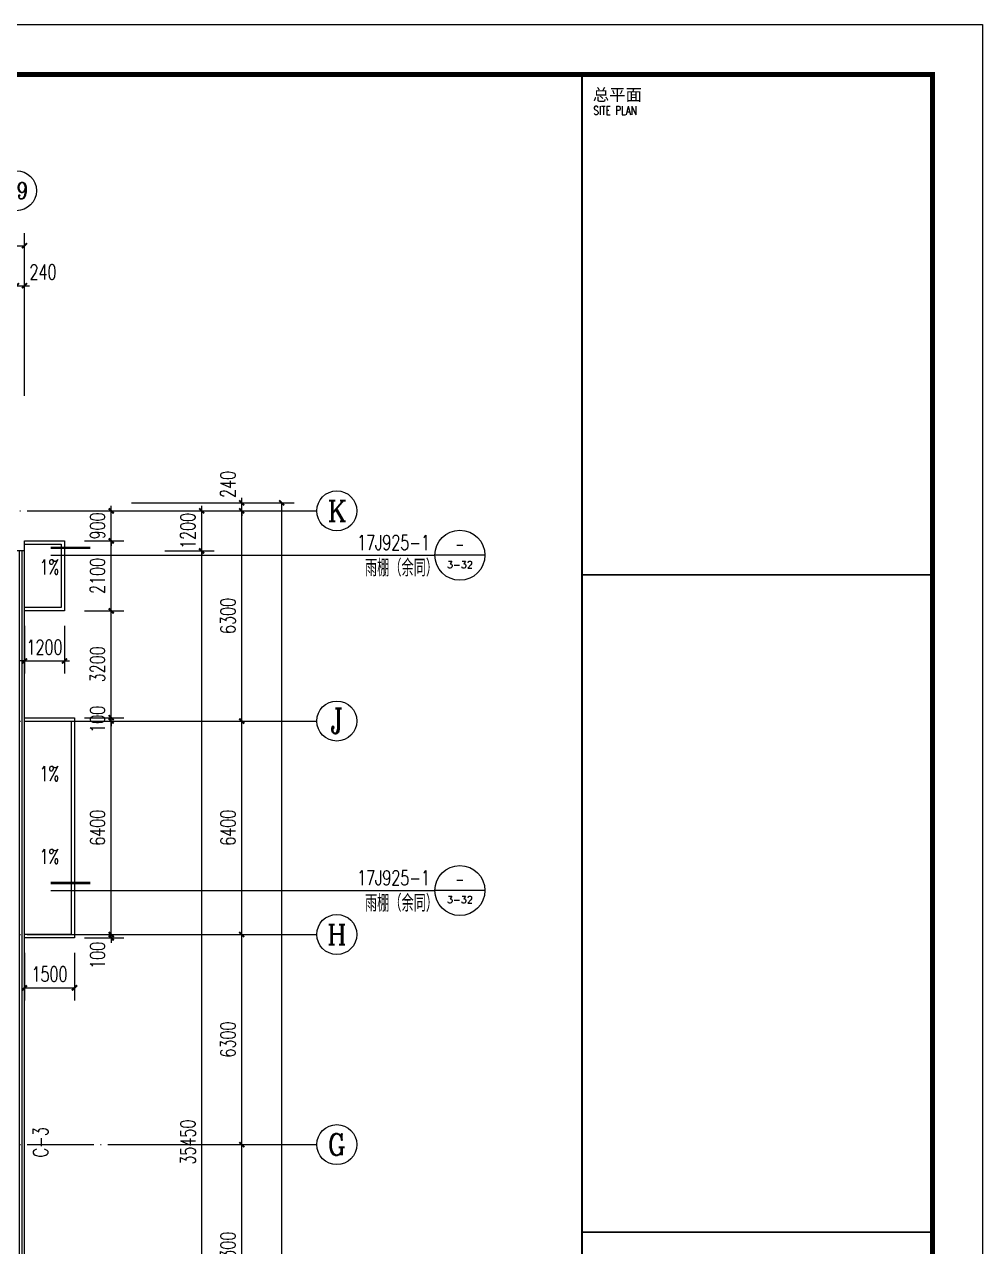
# Model space of a CAD drawing. Extents: x 1900113 to 2270874, y 17288394 to 17931430.
# Drawn here: x 2242164 to 2270874, y 17691097 to 17727738 of the extents above; entities that cross this region are included whole.
import ezdxf
from ezdxf.enums import TextEntityAlignment as Align

# ---------------------------------------------------------------- set-up
doc = ezdxf.new("R2010")
doc.units = 0
doc.header["$LTSCALE"] = 1000
doc.header["$MEASUREMENT"] = 0
doc.linetypes.add('DOTE', pattern=[2.42, 2, -0.2, 0.02, -0.2])
doc.layers.get('Defpoints').update_dxf_attribs({"color": 250})
for name, color, linetype in [('0 -  屋顶线', 150, 'Continuous'), ('AXIS_TEXT', 7, 'Continuous'), ('AXIS_内部', 151, 'Continuous'), ('AXIS_外部', 171, 'Continuous'), ('DIM_IDEN', 171, 'Continuous'), ('DIM_SYMB', 165, 'Continuous'), ('DOTE', 1, 'DOTE'), ('PUB_TEXT', 7, 'Continuous'), ('TK', 4, 'Continuous'), ('WINDOW', 140, 'Continuous'), ('WINDOW_TEXT', 7, 'Continuous')]:
    doc.layers.add(name, color=color, linetype=linetype)
doc.styles.add('_TCH_AXIS', font='COMPLEX', dxfattribs={"bigfont": 'GBCBIG'})
doc.styles.add('_TCH_DIM', font='SIMPLEX', dxfattribs={"bigfont": 'GBCBIG'})
doc.styles.add('_TCH_DIM_T3', font='SIMPLEX', dxfattribs={"width": 0.705882, "bigfont": 'GBCBIG'})
doc.styles.add('_TCH_LABEL', font='COMPLEX', dxfattribs={"bigfont": 'GBCBIG'})
doc.styles.add('_TCH_WINDOW', font='SIMPLEX', dxfattribs={"height": 3.5, "bigfont": 'GBCBIG'})
doc.styles.add('COMPLEX', font='COMPLEX')
doc.styles.add('ROMANS', font='romans', dxfattribs={"width": 0.65, "height": 231.275})
doc.styles.add('图签宋体', font='', dxfattribs={"height": 300})
doc.styles.get('图签宋体').set_extended_font_data('NSimSun')
doc.dimstyles.new('_TCH_ARCH&&150', dxfattribs={"dimtxt": 446.25, "dimasz": 150, "dimexe": 375, "dimexo": 450, "dimgap": 189.375, "dimtad": 1, "dimdec": 0, "dimzin": 0, "dimdsep": 46, "dimtxsty": '_TCH_DIM_T3', "dimblk": 'ARCHTICK', "dimcen": 0.09, "dimclrt": 7, "dimazin": 2, "dimtfac": 1, "dimtdec": 0, "dimtix": 1, "dimtmove": 2, "dimatfit": 3, "dimfxl": 0, "dimtolj": 1, "dimtzin": 0, "dimarcsym": 0})

# ---------------------------------------------------------------- blocks, each defined once
blk = doc.blocks.new('GeYuanFrame_73583436', base_point=(20.09, 4.53))
at = {"layer": 'TK'}
blk.add_lwpolyline([(20.09, 4.53), (20.09, 598.53), (1071.09, 598.53), (1071.09, 4.53)], close=True, dxfattribs=at)
at = {"layer": 'TK', "const_width": 1}
blk.add_lwpolyline([(45.09, 588.53), (1061.09, 588.53), (1061.09, 14.53), (45.09, 14.53)], close=True, dxfattribs=at)
at = {"layer": 'TK'}
for points, const_width in [([(991.09, 588.53), (991.09, 14.53)], 0.4), ([(991.09, 488.5), (1061.09, 488.5)], 0.35), ([(991.09, 357.14), (1061.09, 357.14)], 0.35)]:
    blk.add_lwpolyline(points, dxfattribs=dict(at, const_width=const_width))
at = {"layer": 'TK', "style": '图签宋体'}
blk.add_text('总平面', height=2.4, dxfattribs=at).set_placement((993.23, 583.28))
at = {"layer": 'TK', "style": 'ROMANS', "width": 0.76}
blk.add_text('SITE PLAN', height=1.697, dxfattribs=at).set_placement((993.35, 580.49))
blk = doc.blocks.new('_ArchTick')
at = {"color": 0, "linetype": 'ByBlock', "const_width": 0.4}
blk.add_lwpolyline([(-0.5, -0.5), (0.5, 0.5)], dxfattribs=at)
blk = doc.blocks.new('*D195')
at = {"layer": 'AXIS_内部', "color": 0, "lineweight": -2}
for p, q in [((2246374, 17711953), (2247849, 17711953)), ((2247474, 17676503), (2247474, 17711953)), ((2246374, 17676503), (2247849, 17676503))]:
    blk.add_line(p, q, dxfattribs=at)
at = {"layer": 'Defpoints', "color": 0}
for p in [(2245924, 17711953), (2247474, 17711953), (2245924, 17676503)]:
    blk.add_point(p, dxfattribs=at)
at = {"layer": 'AXIS_内部', "color": 0, "lineweight": -2, "xscale": 150, "yscale": 150, "zscale": 150}
for p, rotation in [((2247474, 17711953), 90), ((2247474, 17676503), 270)]:
    blk.add_blockref('_ArchTick', p, dxfattribs=dict(at, rotation=rotation))
at = {"layer": 'AXIS_内部', "color": 7, "insert": (2247061, 17694228), "char_height": 446.2, "attachment_point": 5, "rotation": 90, "style": '_TCH_DIM_T3'}
blk.add_mtext('\\A1;35450', dxfattribs=at)
blk = doc.blocks.new('*D196')
at = {"layer": 'AXIS_内部', "color": 0, "lineweight": -2}
for p, q in [((2246374, 17713153), (2247849, 17713153)), ((2247474, 17713153), (2247474, 17713303)), ((2247474, 17711953), (2247474, 17713153)), ((2246374, 17711953), (2247849, 17711953)), ((2247474, 17711953), (2247474, 17711803))]:
    blk.add_line(p, q, dxfattribs=at)
at = {"layer": 'Defpoints', "color": 0}
for p in [(2245924, 17713153), (2247474, 17713153), (2245924, 17711953)]:
    blk.add_point(p, dxfattribs=at)
at = {"layer": 'AXIS_内部', "color": 0, "lineweight": -2, "xscale": 150, "yscale": 150, "zscale": 150}
for p, rotation in [((2247474, 17713153), 270), ((2247474, 17711953), 90)]:
    blk.add_blockref('_ArchTick', p, dxfattribs=dict(at, rotation=rotation))
at = {"layer": 'AXIS_内部', "color": 7, "insert": (2247061, 17712553), "char_height": 446.2, "attachment_point": 5, "rotation": 90, "style": '_TCH_DIM_T3'}
blk.add_mtext('\\A1;1200', dxfattribs=at)
blk = doc.blocks.new('*D197')
at = {"layer": 'AXIS_内部', "color": 0, "lineweight": -2}
for p, q in [((2242164, 17709703), (2242164, 17708278)), ((2243364, 17709703), (2243364, 17708278)), ((2242164, 17708653), (2242014, 17708653)), ((2242164, 17708653), (2243364, 17708653)), ((2243364, 17708653), (2243514, 17708653))]:
    blk.add_line(p, q, dxfattribs=at)
at = {"layer": 'Defpoints', "color": 0}
for p in [(2242164, 17710153), (2243364, 17710153), (2243364, 17708653)]:
    blk.add_point(p, dxfattribs=at)
at = {"layer": 'AXIS_内部', "color": 0, "lineweight": -2, "xscale": 150, "yscale": 150, "zscale": 150}
blk.add_blockref('_ArchTick', (2242164, 17708653), dxfattribs=at)
at = {"layer": 'AXIS_内部', "color": 0, "lineweight": -2, "xscale": 150, "yscale": 150, "zscale": 150, "rotation": 180}
blk.add_blockref('_ArchTick', (2243364, 17708653), dxfattribs=at)
at = {"layer": 'AXIS_内部', "color": 7, "insert": (2242764, 17709066), "char_height": 446.2, "attachment_point": 5, "style": '_TCH_DIM_T3'}
blk.add_mtext('\\A1;1200', dxfattribs=at)
blk = doc.blocks.new('*D198')
at = {"layer": 'AXIS_内部', "color": 0, "lineweight": -2}
for p, q in [((2242164, 17699903), (2242164, 17698478)), ((2243664, 17699903), (2243664, 17698478)), ((2242164, 17698853), (2243664, 17698853))]:
    blk.add_line(p, q, dxfattribs=at)
at = {"layer": 'Defpoints', "color": 0}
for p in [(2242164, 17700353), (2243664, 17700353), (2243664, 17698853)]:
    blk.add_point(p, dxfattribs=at)
at = {"layer": 'AXIS_内部', "color": 0, "lineweight": -2, "xscale": 150, "yscale": 150, "zscale": 150, "rotation": 180}
blk.add_blockref('_ArchTick', (2242164, 17698853), dxfattribs=at)
at = {"layer": 'AXIS_内部', "color": 0, "lineweight": -2, "xscale": 150, "yscale": 150, "zscale": 150}
blk.add_blockref('_ArchTick', (2243664, 17698853), dxfattribs=at)
at = {"layer": 'AXIS_内部', "color": 7, "insert": (2242914, 17699266), "char_height": 446.2, "attachment_point": 5, "style": '_TCH_DIM_T3'}
blk.add_mtext('\\A1;1500', dxfattribs=at)
blk = doc.blocks.new('*D199')
at = {"layer": 'AXIS_内部', "color": 0, "lineweight": -2}
for p, q in [((2243964, 17713153), (2245139, 17713153)), ((2244764, 17713153), (2244764, 17713303)), ((2244764, 17712253), (2244764, 17713153)), ((2243964, 17712253), (2245139, 17712253)), ((2244764, 17712253), (2244764, 17712103))]:
    blk.add_line(p, q, dxfattribs=at)
at = {"layer": 'Defpoints', "color": 0}
for p in [(2243514, 17713153), (2244764, 17713153), (2243514, 17712253)]:
    blk.add_point(p, dxfattribs=at)
at = {"layer": 'AXIS_内部', "color": 0, "lineweight": -2, "xscale": 150, "yscale": 150, "zscale": 150}
for p, rotation in [((2244764, 17713153), 270), ((2244764, 17712253), 90)]:
    blk.add_blockref('_ArchTick', p, dxfattribs=dict(at, rotation=rotation))
at = {"layer": 'AXIS_内部', "color": 7, "insert": (2244351, 17712703), "char_height": 446.2, "attachment_point": 5, "rotation": 90, "style": '_TCH_DIM_T3'}
blk.add_mtext('\\A1;900', dxfattribs=at)
blk = doc.blocks.new('*D200')
at = {"layer": 'AXIS_内部', "color": 0, "lineweight": -2}
for p, q in [((2243964, 17712253), (2245139, 17712253)), ((2244764, 17710153), (2244764, 17712253)), ((2243964, 17710153), (2245139, 17710153))]:
    blk.add_line(p, q, dxfattribs=at)
at = {"layer": 'Defpoints', "color": 0}
for p in [(2243514, 17712253), (2244764, 17712253), (2243514, 17710153)]:
    blk.add_point(p, dxfattribs=at)
at = {"layer": 'AXIS_内部', "color": 0, "lineweight": -2, "xscale": 150, "yscale": 150, "zscale": 150}
for p, rotation in [((2244764, 17712253), 90), ((2244764, 17710153), 270)]:
    blk.add_blockref('_ArchTick', p, dxfattribs=dict(at, rotation=rotation))
at = {"layer": 'AXIS_内部', "color": 7, "insert": (2244351, 17711203), "char_height": 446.2, "attachment_point": 5, "rotation": 90, "style": '_TCH_DIM_T3'}
blk.add_mtext('\\A1;2100', dxfattribs=at)
blk = doc.blocks.new('*D201')
at = {"layer": 'AXIS_内部', "color": 0, "lineweight": -2}
for p, q in [((2243964, 17710153), (2245139, 17710153)), ((2244764, 17706953), (2244764, 17710153)), ((2243964, 17706953), (2245139, 17706953))]:
    blk.add_line(p, q, dxfattribs=at)
at = {"layer": 'Defpoints', "color": 0}
for p in [(2243514, 17710153), (2244764, 17710153), (2243514, 17706953)]:
    blk.add_point(p, dxfattribs=at)
at = {"layer": 'AXIS_内部', "color": 0, "lineweight": -2, "xscale": 150, "yscale": 150, "zscale": 150}
for p, rotation in [((2244764, 17710153), 90), ((2244764, 17706953), 270)]:
    blk.add_blockref('_ArchTick', p, dxfattribs=dict(at, rotation=rotation))
at = {"layer": 'AXIS_内部', "color": 7, "insert": (2244351, 17708553), "char_height": 446.2, "attachment_point": 5, "rotation": 90, "style": '_TCH_DIM_T3'}
blk.add_mtext('\\A1;3200', dxfattribs=at)
blk = doc.blocks.new('*D202')
at = {"layer": 'AXIS_内部', "color": 0, "lineweight": -2}
for p, q in [((2243964, 17706953), (2245139, 17706953)), ((2243964, 17706853), (2245139, 17706853)), ((2244764, 17706953), (2244764, 17707103)), ((2244764, 17706853), (2244764, 17706953)), ((2244764, 17706853), (2244764, 17706703))]:
    blk.add_line(p, q, dxfattribs=at)
at = {"layer": 'Defpoints', "color": 0}
for p in [(2243514, 17706953), (2243514, 17706853), (2244764, 17706953)]:
    blk.add_point(p, dxfattribs=at)
at = {"layer": 'AXIS_内部', "color": 0, "lineweight": -2, "xscale": 150, "yscale": 150, "zscale": 150}
for p, rotation in [((2244764, 17706953), 270), ((2244764, 17706853), 90)]:
    blk.add_blockref('_ArchTick', p, dxfattribs=dict(at, rotation=rotation))
at = {"layer": 'AXIS_内部', "color": 7, "insert": (2244351, 17706903), "char_height": 446.2, "attachment_point": 5, "rotation": 90, "style": '_TCH_DIM_T3'}
blk.add_mtext('\\A1;100', dxfattribs=at)
blk = doc.blocks.new('*D203')
at = {"layer": 'AXIS_内部', "color": 0, "lineweight": -2}
for p, q in [((2243964, 17706853), (2245139, 17706853)), ((2244764, 17700453), (2244764, 17706853)), ((2243964, 17700453), (2245139, 17700453))]:
    blk.add_line(p, q, dxfattribs=at)
at = {"layer": 'Defpoints', "color": 0}
for p in [(2243514, 17706853), (2244764, 17706853), (2243514, 17700453)]:
    blk.add_point(p, dxfattribs=at)
at = {"layer": 'AXIS_内部', "color": 0, "lineweight": -2, "xscale": 150, "yscale": 150, "zscale": 150}
for p, rotation in [((2244764, 17706853), 90), ((2244764, 17700453), 270)]:
    blk.add_blockref('_ArchTick', p, dxfattribs=dict(at, rotation=rotation))
at = {"layer": 'AXIS_内部', "color": 7, "insert": (2244351, 17703653), "char_height": 446.2, "attachment_point": 5, "rotation": 90, "style": '_TCH_DIM_T3'}
blk.add_mtext('\\A1;6400', dxfattribs=at)
blk = doc.blocks.new('*D204')
at = {"layer": 'AXIS_内部', "color": 0, "lineweight": -2}
for p, q in [((2244764, 17700453), (2244764, 17700603)), ((2243964, 17700453), (2245139, 17700453)), ((2243964, 17700353), (2245139, 17700353)), ((2244764, 17700353), (2244764, 17700453)), ((2244764, 17700353), (2244764, 17700203))]:
    blk.add_line(p, q, dxfattribs=at)
at = {"layer": 'Defpoints', "color": 0}
for p in [(2243514, 17700453), (2243514, 17700353), (2244764, 17700453)]:
    blk.add_point(p, dxfattribs=at)
at = {"layer": 'AXIS_内部', "color": 0, "lineweight": -2, "xscale": 150, "yscale": 150, "zscale": 150}
for p, rotation in [((2244764, 17700453), 270), ((2244764, 17700353), 90)]:
    blk.add_blockref('_ArchTick', p, dxfattribs=dict(at, rotation=rotation))
at = {"layer": 'AXIS_内部', "color": 7, "insert": (2244351, 17699828), "char_height": 446.2, "attachment_point": 5, "rotation": 90, "style": '_TCH_DIM_T3'}
blk.add_mtext('\\A1;100', dxfattribs=at)
blk = doc.blocks.new('*D506')
at = {"layer": 'AXIS_外部', "color": 0, "lineweight": -2}
for p, q in [((2245374, 17694153), (2249049, 17694153)), ((2248674, 17687853), (2248674, 17694153)), ((2245374, 17687853), (2249049, 17687853))]:
    blk.add_line(p, q, dxfattribs=at)
at = {"layer": 'Defpoints', "color": 0}
for p in [(2244924, 17694153), (2248674, 17694153), (2244924, 17687853)]:
    blk.add_point(p, dxfattribs=at)
at = {"layer": 'AXIS_外部', "color": 0, "lineweight": -2, "xscale": 150, "yscale": 150, "zscale": 150}
for p, rotation in [((2248674, 17694153), 90), ((2248674, 17687853), 270)]:
    blk.add_blockref('_ArchTick', p, dxfattribs=dict(at, rotation=rotation))
at = {"layer": 'AXIS_外部', "color": 7, "insert": (2248261, 17691003), "char_height": 446.2, "attachment_point": 5, "rotation": 90, "style": '_TCH_DIM_T3'}
blk.add_mtext('\\A1;6300', dxfattribs=at)
blk = doc.blocks.new('*D507')
at = {"layer": 'AXIS_外部', "color": 0, "lineweight": -2}
for p, q in [((2245374, 17700453), (2249049, 17700453)), ((2248674, 17694153), (2248674, 17700453)), ((2245374, 17694153), (2249049, 17694153))]:
    blk.add_line(p, q, dxfattribs=at)
at = {"layer": 'Defpoints', "color": 0}
for p in [(2244924, 17700453), (2248674, 17700453), (2244924, 17694153)]:
    blk.add_point(p, dxfattribs=at)
at = {"layer": 'AXIS_外部', "color": 0, "lineweight": -2, "xscale": 150, "yscale": 150, "zscale": 150}
for p, rotation in [((2248674, 17700453), 90), ((2248674, 17694153), 270)]:
    blk.add_blockref('_ArchTick', p, dxfattribs=dict(at, rotation=rotation))
at = {"layer": 'AXIS_外部', "color": 7, "insert": (2248261, 17697303), "char_height": 446.2, "attachment_point": 5, "rotation": 90, "style": '_TCH_DIM_T3'}
blk.add_mtext('\\A1;6300', dxfattribs=at)
blk = doc.blocks.new('*D508')
at = {"layer": 'AXIS_外部', "color": 0, "lineweight": -2}
for p, q in [((2245374, 17706853), (2249049, 17706853)), ((2248674, 17700453), (2248674, 17706853)), ((2245374, 17700453), (2249049, 17700453))]:
    blk.add_line(p, q, dxfattribs=at)
at = {"layer": 'Defpoints', "color": 0}
for p in [(2244924, 17706853), (2248674, 17706853), (2244924, 17700453)]:
    blk.add_point(p, dxfattribs=at)
at = {"layer": 'AXIS_外部', "color": 0, "lineweight": -2, "xscale": 150, "yscale": 150, "zscale": 150}
for p, rotation in [((2248674, 17706853), 90), ((2248674, 17700453), 270)]:
    blk.add_blockref('_ArchTick', p, dxfattribs=dict(at, rotation=rotation))
at = {"layer": 'AXIS_外部', "color": 7, "insert": (2248261, 17703653), "char_height": 446.2, "attachment_point": 5, "rotation": 90, "style": '_TCH_DIM_T3'}
blk.add_mtext('\\A1;6400', dxfattribs=at)
blk = doc.blocks.new('*D509')
at = {"layer": 'AXIS_外部', "color": 0, "lineweight": -2}
for p, q in [((2245374, 17713153), (2249049, 17713153)), ((2248674, 17706853), (2248674, 17713153)), ((2245374, 17706853), (2249049, 17706853))]:
    blk.add_line(p, q, dxfattribs=at)
at = {"layer": 'Defpoints', "color": 0}
for p in [(2244924, 17713153), (2248674, 17713153), (2244924, 17706853)]:
    blk.add_point(p, dxfattribs=at)
at = {"layer": 'AXIS_外部', "color": 0, "lineweight": -2, "xscale": 150, "yscale": 150, "zscale": 150}
for p, rotation in [((2248674, 17713153), 90), ((2248674, 17706853), 270)]:
    blk.add_blockref('_ArchTick', p, dxfattribs=dict(at, rotation=rotation))
at = {"layer": 'AXIS_外部', "color": 7, "insert": (2248261, 17710003), "char_height": 446.2, "attachment_point": 5, "rotation": 90, "style": '_TCH_DIM_T3'}
blk.add_mtext('\\A1;6300', dxfattribs=at)
blk = doc.blocks.new('*D510')
at = {"layer": 'AXIS_外部', "color": 0, "lineweight": -2}
for p, q in [((2248674, 17713393), (2248674, 17713543)), ((2245374, 17713393), (2249049, 17713393)), ((2245374, 17713153), (2249049, 17713153)), ((2248674, 17713153), (2248674, 17713393)), ((2248674, 17713153), (2248674, 17713003))]:
    blk.add_line(p, q, dxfattribs=at)
at = {"layer": 'Defpoints', "color": 0}
for p in [(2244924, 17713393), (2244924, 17713153), (2248674, 17713393)]:
    blk.add_point(p, dxfattribs=at)
at = {"layer": 'AXIS_外部', "color": 0, "lineweight": -2, "xscale": 150, "yscale": 150, "zscale": 150}
for p, rotation in [((2248674, 17713393), 270), ((2248674, 17713153), 90)]:
    blk.add_blockref('_ArchTick', p, dxfattribs=dict(at, rotation=rotation))
at = {"layer": 'AXIS_外部', "color": 7, "insert": (2248261, 17713948), "char_height": 446.2, "attachment_point": 5, "rotation": 90, "style": '_TCH_DIM_T3'}
blk.add_mtext('\\A1;240', dxfattribs=at)
blk = doc.blocks.new('*D511')
at = {"layer": 'AXIS_外部', "color": 0, "lineweight": -2}
for p, q in [((2245374, 17713393), (2250249, 17713393)), ((2249874, 17656153), (2249874, 17713393)), ((2245374, 17656153), (2250249, 17656153))]:
    blk.add_line(p, q, dxfattribs=at)
at = {"layer": 'Defpoints', "color": 0}
for p in [(2244924, 17713393), (2249874, 17713393), (2244924, 17656153)]:
    blk.add_point(p, dxfattribs=at)
at = {"layer": 'AXIS_外部', "color": 0, "lineweight": -2, "xscale": 150, "yscale": 150, "zscale": 150}
for p, rotation in [((2249874, 17713393), 90), ((2249874, 17656153), 270)]:
    blk.add_blockref('_ArchTick', p, dxfattribs=dict(at, rotation=rotation))
at = {"layer": 'AXIS_外部', "color": 7, "insert": (2249461, 17684773), "char_height": 446.2, "attachment_point": 5, "rotation": 90, "style": '_TCH_DIM_T3'}
blk.add_mtext('\\A1;57240', dxfattribs=at)
blk = doc.blocks.new('*D542')
at = {"layer": 'AXIS_外部', "color": 0, "lineweight": -2}
for p, q in [((2241924, 17716603), (2241924, 17720278)), ((2242164, 17716603), (2242164, 17720278)), ((2241924, 17719903), (2241774, 17719903)), ((2241924, 17719903), (2242164, 17719903)), ((2242164, 17719903), (2242314, 17719903))]:
    blk.add_line(p, q, dxfattribs=at)
at = {"layer": 'Defpoints', "color": 0}
for p in [(2242164, 17719903), (2241924, 17716153), (2242164, 17716153)]:
    blk.add_point(p, dxfattribs=at)
at = {"layer": 'AXIS_外部', "color": 0, "lineweight": -2, "xscale": 150, "yscale": 150, "zscale": 150}
blk.add_blockref('_ArchTick', (2241924, 17719903), dxfattribs=at)
at = {"layer": 'AXIS_外部', "color": 0, "lineweight": -2, "xscale": 150, "yscale": 150, "zscale": 150, "rotation": 180}
blk.add_blockref('_ArchTick', (2242164, 17719903), dxfattribs=at)
at = {"layer": 'AXIS_外部', "color": 7, "insert": (2242719, 17720316), "char_height": 446.2, "attachment_point": 5, "style": '_TCH_DIM_T3'}
blk.add_mtext('\\A1;240', dxfattribs=at)
blk = doc.blocks.new('*D543')
at = {"layer": 'AXIS_外部', "color": 0, "lineweight": -2}
for p, q in [((2133684, 17716603), (2133684, 17721478)), ((2242164, 17716603), (2242164, 17721478)), ((2133684, 17721103), (2242164, 17721103))]:
    blk.add_line(p, q, dxfattribs=at)
at = {"layer": 'Defpoints', "color": 0}
for p in [(2242164, 17721103), (2133684, 17716153), (2242164, 17716153)]:
    blk.add_point(p, dxfattribs=at)
at = {"layer": 'AXIS_外部', "color": 0, "lineweight": -2, "xscale": 150, "yscale": 150, "zscale": 150, "rotation": 180}
blk.add_blockref('_ArchTick', (2133684, 17721103), dxfattribs=at)
at = {"layer": 'AXIS_外部', "color": 0, "lineweight": -2, "xscale": 150, "yscale": 150, "zscale": 150}
blk.add_blockref('_ArchTick', (2242164, 17721103), dxfattribs=at)
at = {"layer": 'AXIS_外部', "color": 7, "insert": (2187924, 17721516), "char_height": 446.2, "attachment_point": 5, "style": '_TCH_DIM_T3'}
blk.add_mtext('\\A1;108480', dxfattribs=at)
blk = doc.blocks.new('_AXISO')
blk.add_circle((0, 0), 0.5)
at = {"layer": 'AXIS_TEXT', "style": 'COMPLEX', "width": 1.041667}
blk.add_attdef('A', text='', height=0.56, dxfattribs=at).set_placement((-0.25, -0.28), (0.25, -0.28), align=Align.FIT)
blk = doc.blocks.new('$WINLIB2D$00000001')
for p, q in [((-0.5, 0.5), (0.5, 0.5)), ((-0.5, 0.5), (-0.5, -0.5)), ((0.5, -0.5), (0.5, 0.5)), ((0.5, 0.1667), (-0.5, 0.1667)), ((0.5, -0.1667), (-0.5, -0.1667)), ((-0.5, -0.5), (0.5, -0.5))]:
    blk.add_line(p, q)

msp = doc.modelspace()

# ---------------------------------------------------------------- linework, layer by layer
at = {"layer": '0 -  屋顶线'}
for points in [[(2243363.5, 17712253.4), (2243363.5, 17710153.4), (2242163.5, 17710153.4), (2242163.5, 17712253.4)], [(2243263.5, 17712153.4), (2243263.5, 17710253.4), (2242163.5, 17710253.4), (2242163.5, 17712153.4)], [(2243663.5, 17706953.4), (2243663.5, 17700353.4), (2242163.5, 17700353.4), (2242163.5, 17706953.4)], [(2243563.5, 17706853.4), (2243563.5, 17700453.4), (2242163.5, 17700453.4), (2242163.5, 17706853.4)]]:
    msp.add_lwpolyline(points, close=True, dxfattribs=at)
at = {"layer": 'AXIS_外部'}
for p, q in [((2244923.5, 17713153.4), (2250923.5, 17713153.4)), ((2244923.5, 17706853.4), (2250923.5, 17706853.4)), ((2244923.5, 17700453.4), (2250923.5, 17700453.4)), ((2244923.5, 17694153.4), (2250923.5, 17694153.4))]:
    msp.add_line(p, q, dxfattribs=at)
at = {"layer": 'DIM_IDEN'}
for p, q in [((2242951.7, 17711823.1), (2251695.7, 17711823.1)), ((2251695.7, 17711823.1), (2254462.8, 17711823.1)), ((2255962.8, 17711823.1), (2254462.8, 17711823.1)), ((2242951.7, 17701771.7), (2251695.7, 17701771.7)), ((2251695.7, 17701771.7), (2254462.8, 17701771.7)), ((2255962.8, 17701771.7), (2254462.8, 17701771.7))]:
    msp.add_line(p, q, dxfattribs=at)
at = {"layer": 'DIM_IDEN', "const_width": 75}
for points in [[(2242951.7, 17712048.1), (2244135.3, 17712048.1)], [(2242951.7, 17701996.7), (2244135.3, 17701996.7)]]:
    msp.add_lwpolyline(points, dxfattribs=at)
at = {"layer": 'DIM_IDEN'}
for centre in [(2255212.8, 17711823.1), (2255212.8, 17701771.7)]:
    msp.add_circle(centre, 750, dxfattribs=at)
at = {"layer": 'DIM_SYMB'}
for points in [[(2242380.7, 17711088.8, 0, 0, 0), (2242908.9, 17711088.8, 120, 0, 0), (2243358.9, 17711088.8, 0, 0, 0)], [(2242380.7, 17704896.1, 0, 0, 0), (2242908.9, 17704896.1, 120, 0, 0), (2243358.9, 17704896.1, 0, 0, 0)], [(2242380.7, 17702412, 0, 0, 0), (2242908.9, 17702412, 120, 0, 0), (2243358.9, 17702412, 0, 0, 0)]]:
    msp.add_lwpolyline(points, format="xyseb", dxfattribs=at)
at = {"layer": 'DOTE'}
for p, q in [((2130923.5, 17713153.4), (2244923.5, 17713153.4)), ((2130923.5, 17706853.4), (2244923.5, 17706853.4)), ((2130923.5, 17700453.4), (2244923.5, 17700453.4)), ((2130923.5, 17694153.4), (2244923.5, 17694153.4))]:
    msp.add_line(p, q, dxfattribs=at)

# ---------------------------------------------------------------- block references
at = {"xscale": 150, "yscale": 150, "zscale": 150}
msp.add_blockref('GeYuanFrame_73583436', (2113223.5, 17638637.9), dxfattribs=at)
at = {"layer": 'AXIS_外部'}
ref = msp.add_blockref('_AXISO', (2241923.5, 17722753.4), dxfattribs=dict(at, xscale=1200, yscale=1200, zscale=1200))
ref.add_attrib('A', '19', dxfattribs={"layer": 'AXIS_TEXT', "height": 492.67, "style": '_TCH_AXIS'}).set_placement((2241583.3, 17722507), (2242263.7, 17722507), align=Align.FIT)
ref = msp.add_blockref('_AXISO', (2251523.5, 17713153.4), dxfattribs=dict(at, xscale=1200, yscale=1200, zscale=1200))
ref.add_attrib('A', 'K', dxfattribs={"layer": 'AXIS_TEXT', "height": 622.9, "style": '_TCH_AXIS'}).set_placement((2251241.7, 17712841.9), (2251805.3, 17712841.9), align=Align.FIT)
ref = msp.add_blockref('_AXISO', (2251523.5, 17706853.4), dxfattribs=dict(at, xscale=1200, yscale=1200, zscale=1200))
ref.add_attrib('A', 'J', dxfattribs={"layer": 'AXIS_TEXT', "height": 744.1, "style": '_TCH_AXIS'}).set_placement((2251328.6, 17706481.3), (2251718.4, 17706481.3), align=Align.FIT)
ref = msp.add_blockref('_AXISO', (2251523.5, 17700453.4), dxfattribs=dict(at, xscale=1200, yscale=1200, zscale=1200))
ref.add_attrib('A', 'H', dxfattribs={"layer": 'AXIS_TEXT', "height": 608.3, "style": '_TCH_AXIS'}).set_placement((2251233.9, 17700149.2), (2251813.2, 17700149.2), align=Align.FIT)
ref = msp.add_blockref('_AXISO', (2251523.5, 17694153.4), dxfattribs=dict(at, xscale=1200, yscale=1200, zscale=1200))
ref.add_attrib('A', 'G', dxfattribs={"layer": 'AXIS_TEXT', "height": 637.8, "style": '_TCH_AXIS'}).set_placement((2251250.2, 17693834.5), (2251796.8, 17693834.5), align=Align.FIT)
at = {"layer": 'WINDOW'}
ref = msp.add_blockref('$WINLIB2D$00000001', (2242043.5, 17694228.4), dxfattribs=dict(at, xscale=35450.00001385808, yscale=240, zscale=35450.00001385808, rotation=90))
ref.add_attrib('A', 'C-3', (2242869.1, 17693770.9), dxfattribs={"layer": 'WINDOW_TEXT', "height": 446.25, "rotation": 90, "style": '_TCH_WINDOW', "width": 0.705882})

# ---------------------------------------------------------------- texts
at = {"layer": 'PUB_TEXT', "width": 0.705882}
for s, style, p in [('17J925-1', '_TCH_LABEL', (2252130.3, 17711980.6)), ('1%%%', '_TCH_DIM', (2242614.8, 17711246.3)), ('1%%%', '_TCH_DIM', (2242614.8, 17705053.6)), ('1%%%', '_TCH_DIM', (2242614.8, 17702569.5)), ('17J925-1', '_TCH_LABEL', (2252130.3, 17701929.2))]:
    msp.add_text(s, height=446.25, dxfattribs=dict(at, style=style)).set_placement(p)
at = {"layer": 'PUB_TEXT', "style": '_TCH_LABEL', "width": 0.777778}
for p, p2 in [((2255082.3, 17711961.9), (2255343.3, 17711961.9)), ((2255082.3, 17701910.6), (2255343.3, 17701910.6))]:
    msp.add_text('-', height=391.5, dxfattribs=at).set_placement(p, p2, align=Align.FIT)
at = {"layer": 'PUB_TEXT', "style": '_TCH_LABEL'}
for p in [(2252368.9, 17711190.8), (2252368.9, 17701139.5)]:
    msp.add_text('雨棚（余同）', height=506.38, dxfattribs=at).set_placement(p)
for p, p2 in [((2254825.6, 17711441), (2255599.9, 17711441)), ((2254825.6, 17701389.7), (2255599.9, 17701389.7))]:
    msp.add_text('3-32', height=208.48, dxfattribs=at).set_placement(p, p2, align=Align.FIT)

# ---------------------------------------------------------------- dimensions: what is measured, and where the dimension line sits
at = {"layer": 'AXIS_内部'}
for p1, p2, distance, picture, middle in [((2243513.5, 17712253.4), (2243513.5, 17713153.4), -1250, '*D199', (2244351, 17712703.4)), ((2245923.5, 17711953.4), (2245923.5, 17713153.4), -1550, '*D196', (2247061, 17712553.4)), ((2243513.5, 17710153.4), (2243513.5, 17712253.4), -1250, '*D200', (2244351, 17711203.4)), ((2245923.5, 17676503.4), (2245923.5, 17711953.4), -1550, '*D195', (2247061, 17694228.4)), ((2242163.5, 17710153.4), (2243363.5, 17710153.4), -1500, '*D197', (2242763.5, 17709065.9)), ((2243513.5, 17706953.4), (2243513.5, 17710153.4), -1250, '*D201', (2244351, 17708553.4)), ((2243513.5, 17706853.4), (2243513.5, 17706953.4), -1250, '*D202', (2244351, 17706903.4)), ((2243513.5, 17700453.4), (2243513.5, 17706853.4), -1250, '*D203', (2244351, 17703653.4)), ((2242163.5, 17700353.4), (2243663.5, 17700353.4), -1500, '*D198', (2242913.5, 17699265.9))]:
    dim = msp.add_aligned_dim(p1=p1, p2=p2, distance=distance, dimstyle='_TCH_ARCH&&150', dxfattribs=at)
    dim.commit()
    dim.dimension.update_dxf_attribs({"geometry": picture, "text_midpoint": middle})
dim = msp.add_linear_dim(base=(2244763.5, 17700453.4), p1=(2243513.5, 17700353.4), p2=(2243513.5, 17700453.4), angle=90, dimstyle='_TCH_ARCH&&150', dxfattribs=at)
dim.commit()
dim.dimension.update_dxf_attribs({"geometry": '*D204', "text_midpoint": (2244351, 17699828.4), "dimtype": 129})
at = {"layer": 'AXIS_外部'}
for p1, p2, distance, picture, middle in [((2133683.5, 17716153.4), (2242163.5, 17716153.4), 4950, '*D543', (2187923.5, 17721515.9)), ((2244923.5, 17656153.4), (2244923.5, 17713393.4), -4950, '*D511', (2249461, 17684773.4)), ((2244923.5, 17706853.4), (2244923.5, 17713153.4), -3750, '*D509', (2248261, 17710003.4)), ((2244923.5, 17700453.4), (2244923.5, 17706853.4), -3750, '*D508', (2248261, 17703653.4)), ((2244923.5, 17694153.4), (2244923.5, 17700453.4), -3750, '*D507', (2248261, 17697303.4)), ((2244923.5, 17687853.4), (2244923.5, 17694153.4), -3750, '*D506', (2248261, 17691003.4))]:
    dim = msp.add_aligned_dim(p1=p1, p2=p2, distance=distance, dimstyle='_TCH_ARCH&&150', dxfattribs=at)
    dim.commit()
    dim.dimension.update_dxf_attribs({"geometry": picture, "text_midpoint": middle})
for base, p1, p2, angle, picture, middle in [((2242163.5, 17719903.4), (2241923.5, 17716153.4), (2242163.5, 17716153.4), 0, '*D542', (2242718.5, 17720315.9)), ((2248673.5, 17713393.4), (2244923.5, 17713153.4), (2244923.5, 17713393.4), 90, '*D510', (2248261, 17713948.4))]:
    dim = msp.add_linear_dim(base=base, p1=p1, p2=p2, angle=angle, dimstyle='_TCH_ARCH&&150', dxfattribs=at)
    dim.commit()
    dim.dimension.update_dxf_attribs({"geometry": picture, "text_midpoint": middle, "dimtype": 129})

doc.saveas('drawing.dxf')
